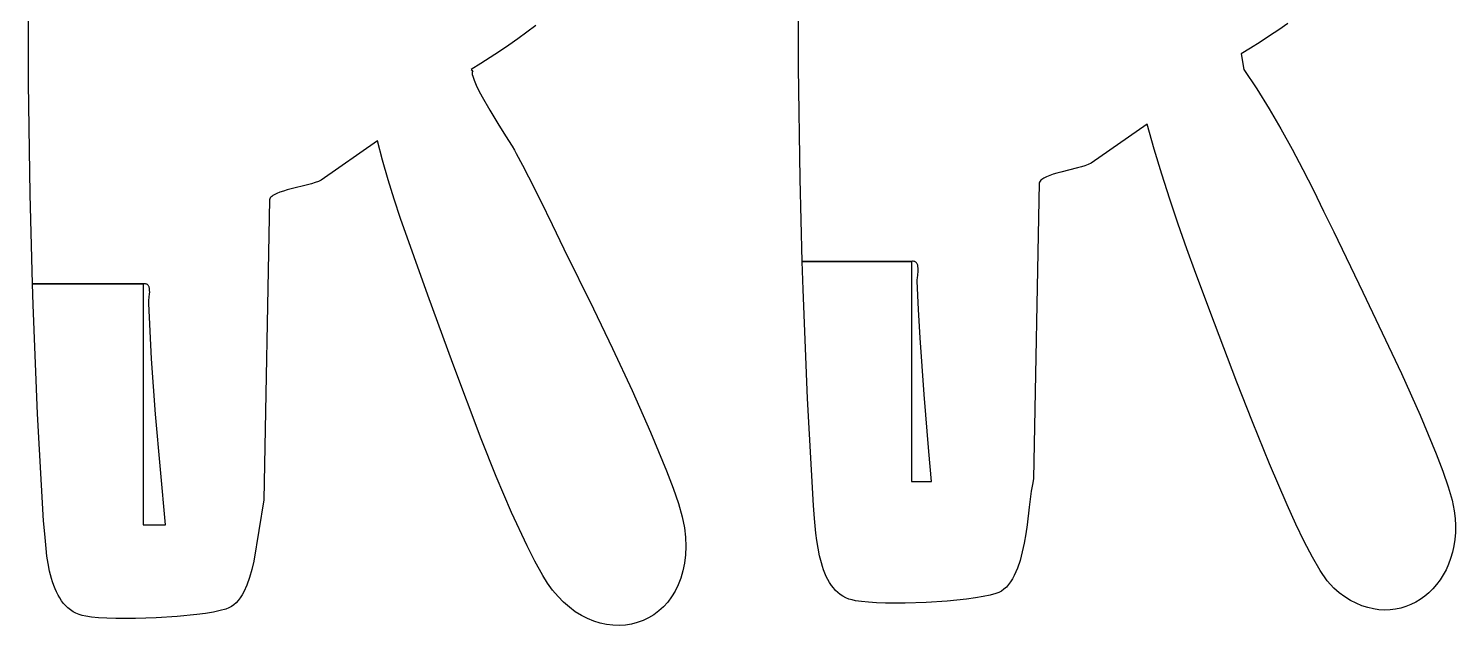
# Model space of a CAD drawing. Extents: x 112 to 210.1, y -77.1 to -34.2.
# Drawn here: x 200.007 to 202.7, y -74.069 to -72.943 of the extents above; entities that cross this region are included whole.
import ezdxf

# ---------------------------------------------------------------- set-up
doc = ezdxf.new("R2010")
doc.units = 0
doc.layers.add('BLACK', color=7, linetype='CONTINUOUS')

msp = doc.modelspace()

# ---------------------------------------------------------------- linework, layer by layer
at = {"layer": 'BLACK', "linetype": 'CONTINUOUS'}
for p, q in [((201.4599, -73.016531), (201.460066, -72.597001)), ((200.007338, -73.045635), (200.007503, -72.626106)), ((202.383327, -72.933062), (202.366098, -72.945093)), ((200.947682, -72.949889), (200.930764, -72.962168)), ((200.964229, -72.937363), (200.947682, -72.949889)), ((202.348621, -72.956875), (202.330958, -72.968409)), ((202.366098, -72.945093), (202.348621, -72.956875)), ((200.896058, -72.98598), (200.878395, -72.997514)), ((200.913535, -72.974198), (200.896058, -72.98598)), ((200.930764, -72.962168), (200.913535, -72.974198)), ((202.313171, -72.979695), (202.295322, -72.990733)), ((202.330958, -72.968409), (202.313171, -72.979695)), ((200.860608, -73.008801), (200.842758, -73.019839)), ((200.878395, -72.997514), (200.860608, -73.008801)), ((202.295322, -72.990733), (202.295323, -72.990734)), ((202.295323, -72.990734), (202.300615, -73.019839)), ((200.842758, -73.019839), (200.845406, -73.022484)), ((200.844672, -73.024254), (200.844438, -73.026563)), ((200.844438, -73.026563), (200.844673, -73.029378)), ((200.845406, -73.022484), (200.844672, -73.024254)), ((200.844673, -73.029378), (200.845349, -73.032665)), ((200.845349, -73.032665), (200.847912, -73.040518)), ((200.847912, -73.040518), (200.851897, -73.049852)), ((201.463042, -73.226544), (201.4599, -73.016531)), ((202.300615, -73.019839), (202.32482, -73.056792)), ((200.010479, -73.255648), (200.007338, -73.045635)), ((200.851897, -73.049852), (200.857075, -73.060396)), ((200.857075, -73.060396), (200.863219, -73.071877)), ((202.32482, -73.056792), (202.347909, -73.094211)), ((200.863219, -73.071877), (200.877487, -73.096568)), ((202.347909, -73.094211), (202.370006, -73.132064)), ((200.877487, -73.096568), (200.892871, -73.121755)), ((200.892871, -73.121755), (200.907542, -73.145268)), ((200.907542, -73.145268), (200.91967, -73.164936)), ((202.118052, -73.123026), (202.012219, -73.197109)), ((202.131431, -73.170532), (202.118052, -73.123026)), ((202.370006, -73.132064), (202.391234, -73.17032)), ((200.665488, -73.154776), (200.559655, -73.228859)), ((200.675007, -73.191482), (200.665488, -73.154776)), ((200.91967, -73.164936), (200.924209, -73.17265)), ((200.924209, -73.17265), (200.927427, -73.178589)), ((202.145709, -73.217821), (202.131431, -73.170532)), ((202.391234, -73.17032), (202.411719, -73.208948)), ((200.685581, -73.228157), (200.675007, -73.191482)), ((200.927427, -73.178589), (200.939214, -73.200536)), ((200.939214, -73.200536), (200.950785, -73.2227)), ((202.000633, -73.201739), (201.993813, -73.203853)), ((202.006817, -73.199502), (202.000633, -73.201739)), ((202.012219, -73.197109), (202.006817, -73.199502)), ((200.559655, -73.228859), (200.554254, -73.231252)), ((200.697022, -73.26477), (200.685581, -73.228157)), ((200.950785, -73.2227), (200.973398, -73.267555)), ((201.467243, -73.382318), (201.463042, -73.226544)), ((201.917333, -73.229273), (201.916004, -73.230828)), ((201.918964, -73.227784), (201.917333, -73.229273)), ((201.920877, -73.226357), (201.918964, -73.227784)), ((201.923055, -73.224989), (201.920877, -73.226357)), ((201.928131, -73.22241), (201.923055, -73.224989)), ((201.934044, -73.220017), (201.928131, -73.22241)), ((201.940647, -73.21778), (201.934044, -73.220017)), ((201.947793, -73.215666), (201.940647, -73.21778)), ((201.955334, -73.213646), (201.947793, -73.215666)), ((201.986505, -73.205873), (201.955334, -73.213646)), ((201.993813, -73.203853), (201.986505, -73.205873)), ((202.160794, -73.264924), (202.145709, -73.217821)), ((202.411719, -73.208948), (202.431583, -73.247918)), ((200.015036, -73.424651), (200.010479, -73.255648)), ((200.470492, -73.256739), (200.468314, -73.258108)), ((200.475568, -73.25416), (200.470492, -73.256739)), ((200.481481, -73.251768), (200.475568, -73.25416)), ((200.488084, -73.24953), (200.481481, -73.251768)), ((200.495229, -73.247417), (200.488084, -73.24953)), ((200.50277, -73.245396), (200.495229, -73.247417)), ((200.533941, -73.237624), (200.50277, -73.245396)), ((200.54125, -73.235603), (200.533941, -73.237624)), ((200.54807, -73.23349), (200.54125, -73.235603)), ((200.554254, -73.231252), (200.54807, -73.23349)), ((201.914323, -73.234151), (201.903739, -73.792422)), ((201.914994, -73.232453), (201.914323, -73.234151)), ((201.916004, -73.230828), (201.914994, -73.232453)), ((202.431583, -73.247918), (202.450951, -73.287197)), ((200.46176, -73.265901), (200.451176, -73.832109)), ((200.462431, -73.264203), (200.46176, -73.265901)), ((200.46344, -73.262579), (200.462431, -73.264203)), ((200.46477, -73.261024), (200.46344, -73.262579)), ((200.4664, -73.259535), (200.46477, -73.261024)), ((200.468314, -73.258108), (200.4664, -73.259535)), ((200.709145, -73.30129), (200.697022, -73.26477)), ((200.973398, -73.267555), (200.995515, -73.312906)), ((202.176591, -73.311872), (202.160794, -73.264924)), ((200.734694, -73.373926), (200.709145, -73.30129)), ((202.450951, -73.287197), (202.469947, -73.326755)), ((200.995515, -73.312906), (201.017385, -73.358506)), ((202.193009, -73.358696), (202.176591, -73.311872)), ((202.469947, -73.326755), (202.524848, -73.440278)), ((201.017385, -73.358506), (201.073402, -73.472028)), ((202.209954, -73.405427), (202.193009, -73.358696)), ((200.760739, -73.445818), (200.734694, -73.373926)), ((201.468665, -73.435068), (201.467243, -73.382318)), ((201.467243, -73.382318), (201.673552, -73.382318)), ((201.673552, -73.382318), (201.467243, -73.382318)), ((201.675212, -73.382154), (201.673552, -73.382318)), ((201.673552, -73.382318), (201.673552, -73.797984)), ((201.676723, -73.382152), (201.675212, -73.382154)), ((201.678092, -73.382306), (201.676723, -73.382152)), ((201.679324, -73.382607), (201.678092, -73.382306)), ((201.680427, -73.383048), (201.679324, -73.382607)), ((201.681406, -73.38362), (201.680427, -73.383048)), ((201.682268, -73.384316), (201.681406, -73.38362)), ((201.683019, -73.385129), (201.682268, -73.384316)), ((201.683666, -73.38605), (201.683019, -73.385129)), ((201.684214, -73.387072), (201.683666, -73.38605)), ((201.68467, -73.388187), (201.684214, -73.387072)), ((201.68504, -73.389387), (201.68467, -73.388187)), ((201.685331, -73.390665), (201.68504, -73.389387)), ((201.685548, -73.392012), (201.685331, -73.390665)), ((201.685789, -73.394885), (201.685548, -73.392012)), ((201.684136, -73.41936), (201.68422, -73.416734)), ((201.68422, -73.416734), (201.684441, -73.413861)), ((201.684441, -73.413861), (201.685086, -73.407619)), ((201.685086, -73.407619), (201.68567, -73.401128)), ((201.68567, -73.401128), (201.685813, -73.397945)), ((201.685813, -73.397945), (201.685789, -73.394885)), ((202.245053, -73.498734), (202.209954, -73.405427)), ((200.016102, -73.464173), (200.015036, -73.424651)), ((200.015036, -73.424651), (200.223634, -73.424651)), ((200.223634, -73.424651), (200.015036, -73.424651)), ((200.225294, -73.424487), (200.223634, -73.424651)), ((200.223634, -73.424651), (200.223635, -73.424651)), ((200.223635, -73.424651), (200.223635, -73.879734)), ((200.226806, -73.424486), (200.225294, -73.424487)), ((200.228174, -73.424639), (200.226806, -73.424486)), ((200.229407, -73.42494), (200.228174, -73.424639)), ((200.23051, -73.425381), (200.229407, -73.42494)), ((200.231489, -73.425953), (200.23051, -73.425381)), ((200.232351, -73.42665), (200.231489, -73.425953)), ((200.233102, -73.427462), (200.232351, -73.42665)), ((200.233748, -73.428384), (200.233102, -73.427462)), ((200.234296, -73.429405), (200.233748, -73.428384)), ((200.234752, -73.43052), (200.234296, -73.429405)), ((200.235122, -73.431721), (200.234752, -73.43052)), ((200.235413, -73.432998), (200.235122, -73.431721)), ((200.235169, -73.449952), (200.235753, -73.443462)), ((200.235631, -73.434346), (200.235413, -73.432998)), ((200.235872, -73.437219), (200.235631, -73.434346)), ((200.235753, -73.443462), (200.235896, -73.440278)), ((200.235896, -73.440278), (200.235872, -73.437219)), ((200.808033, -73.575009), (200.760739, -73.445818)), ((201.477016, -73.640865), (201.468665, -73.435068)), ((201.686477, -73.472938), (201.684136, -73.41936)), ((202.524848, -73.440278), (202.597609, -73.593984)), ((200.024453, -73.669969), (200.016102, -73.464173)), ((200.234218, -73.461693), (200.234303, -73.459068)), ((200.236559, -73.514165), (200.234218, -73.461693)), ((200.234303, -73.459068), (200.234523, -73.456195)), ((200.234523, -73.456195), (200.235169, -73.449952)), ((201.073402, -73.472028), (201.109147, -73.546494)), ((201.689469, -73.526516), (201.686477, -73.472938)), ((202.287261, -73.610355), (202.245053, -73.498734)), ((200.239551, -73.566452), (200.236559, -73.514165)), ((201.697034, -73.633672), (201.689469, -73.526516)), ((201.109147, -73.546494), (201.146038, -73.625735)), ((200.247117, -73.670714), (200.239551, -73.566452)), ((200.861281, -73.717347), (200.808033, -73.575009)), ((202.597609, -73.593984), (202.632935, -73.672729)), ((201.146038, -73.625735), (201.18107, -73.704479)), ((201.706088, -73.740828), (201.697034, -73.633672)), ((202.316443, -73.685328), (202.287261, -73.610355)), ((201.488343, -73.842692), (201.477016, -73.640865)), ((200.03578, -73.871797), (200.024453, -73.669969)), ((200.256171, -73.774976), (200.247117, -73.670714)), ((202.34857, -73.764641), (202.316443, -73.685328)), ((202.632935, -73.672729), (202.663424, -73.745706)), ((201.18107, -73.704479), (201.211233, -73.777457)), ((200.889517, -73.788252), (200.861281, -73.717347)), ((201.711314, -73.797984), (201.706088, -73.740828)), ((202.381813, -73.841969), (202.34857, -73.764641)), ((202.663424, -73.745706), (202.675886, -73.778385)), ((200.265969, -73.879734), (200.256171, -73.774976)), ((200.918497, -73.856212), (200.889517, -73.788252)), ((201.211233, -73.777457), (201.22355, -73.810135)), ((201.903739, -73.792422), (201.901425, -73.803375)), ((202.675886, -73.778385), (202.685976, -73.807646)), ((201.22355, -73.810135), (201.233522, -73.839396)), ((201.673552, -73.797984), (201.711314, -73.797984)), ((201.899368, -73.816177), (201.895554, -73.846041)), ((201.901425, -73.803375), (201.899368, -73.816177)), ((202.685976, -73.807646), (202.693306, -73.832829)), ((200.451176, -73.832109), (200.432325, -73.948195)), ((201.233522, -73.839396), (201.240772, -73.864579)), ((201.490343, -73.867461), (201.488343, -73.842692)), ((201.895554, -73.846041), (201.891368, -73.87944)), ((202.398282, -73.877913), (202.381813, -73.841969)), ((202.693306, -73.832829), (202.697489, -73.853276)), ((200.03778, -73.896565), (200.03578, -73.871797)), ((200.947973, -73.919148), (200.918497, -73.856212)), ((201.240772, -73.864579), (201.244927, -73.885026)), ((201.492932, -73.894989), (201.490343, -73.867461)), ((202.697489, -73.853276), (202.699014, -73.867248)), ((202.699014, -73.867248), (202.699643, -73.880868)), ((200.040369, -73.924093), (200.03778, -73.896565)), ((200.223635, -73.879734), (200.265969, -73.879734)), ((201.244927, -73.885026), (201.246751, -73.902969)), ((201.246751, -73.902969), (201.247303, -73.920075)), ((201.494709, -73.909255), (201.492932, -73.894989)), ((201.888845, -73.89666), (201.88588, -73.913799)), ((201.891368, -73.87944), (201.888845, -73.89666)), ((202.414343, -73.910988), (202.398282, -73.877913)), ((202.699409, -73.894112), (202.698347, -73.906952)), ((202.699643, -73.880868), (202.699409, -73.894112)), ((200.042146, -73.938359), (200.040369, -73.924093)), ((200.96282, -73.948084), (200.947973, -73.919148)), ((201.247303, -73.920075), (201.246645, -73.936332)), ((201.496948, -73.923571), (201.494709, -73.909255)), ((201.499752, -73.937724), (201.496948, -73.923571)), ((201.882357, -73.930535), (201.87816, -73.946547)), ((201.88588, -73.913799), (201.882357, -73.930535)), ((202.429769, -73.940405), (202.414343, -73.910988)), ((202.696491, -73.919365), (202.693873, -73.931324)), ((202.698347, -73.906952), (202.696491, -73.919365)), ((200.044384, -73.952676), (200.042146, -73.938359)), ((200.047188, -73.966829), (200.044384, -73.952676)), ((200.432325, -73.948195), (200.428695, -73.963945)), ((200.977698, -73.974985), (200.96282, -73.948084)), ((201.244839, -73.951725), (201.241945, -73.96624)), ((201.246645, -73.936332), (201.244839, -73.951725)), ((201.503226, -73.951502), (201.499752, -73.937724)), ((201.505248, -73.958183), (201.503226, -73.951502)), ((201.87816, -73.946547), (201.873171, -73.961511)), ((202.444331, -73.965373), (202.429769, -73.940405)), ((202.686493, -73.953777), (202.681797, -73.964219)), ((202.690529, -73.942803), (202.686493, -73.953777)), ((202.693873, -73.931324), (202.690529, -73.942803)), ((200.050663, -73.980607), (200.047188, -73.966829)), ((200.052684, -73.987288), (200.050663, -73.980607)), ((200.424434, -73.979), (200.419436, -73.993071)), ((200.428695, -73.963945), (200.424434, -73.979)), ((200.986687, -73.989483), (200.977698, -73.974985)), ((201.238026, -73.979864), (201.233142, -73.992581)), ((201.241945, -73.96624), (201.238026, -73.979864)), ((201.507476, -73.96469), (201.505248, -73.958183)), ((201.509924, -73.970997), (201.507476, -73.96469)), ((201.512606, -73.977076), (201.509924, -73.970997)), ((201.515533, -73.982902), (201.512606, -73.977076)), ((201.51872, -73.988447), (201.515533, -73.982902)), ((201.863952, -73.981293), (201.860358, -73.987015)), ((201.867276, -73.975108), (201.863952, -73.981293)), ((201.873171, -73.961511), (201.867276, -73.975108)), ((202.4578, -73.9851), (202.444331, -73.965373)), ((202.670565, -73.983409), (202.664096, -73.992105)), ((202.676477, -73.974105), (202.670565, -73.983409)), ((202.681797, -73.964219), (202.676477, -73.974105)), ((200.054913, -73.993795), (200.052684, -73.987288)), ((200.057361, -74.000102), (200.054913, -73.993795)), ((200.060042, -74.006181), (200.057361, -74.000102)), ((200.062969, -74.012007), (200.060042, -74.006181)), ((200.413597, -74.005866), (200.410329, -74.011695)), ((200.419436, -73.993071), (200.413597, -74.005866)), ((200.99625, -74.002723), (200.986687, -73.989483)), ((201.006326, -74.01472), (200.99625, -74.002723)), ((201.227356, -74.004378), (201.220729, -74.015241)), ((201.233142, -73.992581), (201.227356, -74.004378)), ((201.522178, -73.993685), (201.51872, -73.988447)), ((201.525923, -73.998589), (201.522178, -73.993685)), ((201.529965, -74.003133), (201.525923, -73.998589)), ((201.534319, -74.00729), (201.529965, -74.003133)), ((201.538998, -74.011033), (201.534319, -74.00729)), ((201.544015, -74.014335), (201.538998, -74.011033)), ((201.832301, -74.00938), (201.821627, -74.012261)), ((201.837823, -74.007278), (201.832301, -74.00938)), ((201.842987, -74.004472), (201.837823, -74.007278)), ((201.847808, -74.001003), (201.842987, -74.004472)), ((201.8523, -73.99691), (201.847808, -74.001003)), ((201.856479, -73.992234), (201.8523, -73.99691)), ((201.860358, -73.987015), (201.856479, -73.992234)), ((202.469947, -73.998797), (202.4578, -73.9851)), ((202.480437, -74.007653), (202.469947, -73.998797)), ((202.491048, -74.015388), (202.480437, -74.007653)), ((202.649623, -74.00757), (202.641686, -74.014287)), ((202.657104, -74.000167), (202.649623, -74.00757)), ((202.664096, -73.992105), (202.657104, -74.000167)), ((200.066156, -74.017552), (200.062969, -74.012007)), ((200.069615, -74.02279), (200.066156, -74.017552)), ((200.073359, -74.027694), (200.069615, -74.02279)), ((200.077402, -74.032238), (200.073359, -74.027694)), ((200.081756, -74.036395), (200.077402, -74.032238)), ((200.086435, -74.040138), (200.081756, -74.036395)), ((200.385027, -74.036414), (200.379739, -74.038485)), ((200.389988, -74.033696), (200.385027, -74.036414)), ((200.394634, -74.03037), (200.389988, -74.033696)), ((200.398978, -74.02647), (200.394634, -74.03037)), ((200.403033, -74.022033), (200.398978, -74.02647)), ((200.406813, -74.017096), (200.403033, -74.022033)), ((200.410329, -74.011695), (200.406813, -74.017096)), ((201.016853, -74.025488), (201.006326, -74.01472)), ((201.027769, -74.035041), (201.016853, -74.025488)), ((201.039013, -74.043393), (201.027769, -74.035041)), ((201.205199, -74.03411), (201.196418, -74.042087)), ((201.213323, -74.025157), (201.205199, -74.03411)), ((201.220729, -74.015241), (201.213323, -74.025157)), ((201.549382, -74.017171), (201.544015, -74.014335)), ((201.555113, -74.019513), (201.549382, -74.017171)), ((201.561221, -74.021334), (201.555113, -74.019513)), ((201.567719, -74.022609), (201.561221, -74.021334)), ((201.578858, -74.024379), (201.567719, -74.022609)), ((201.592218, -74.02573), (201.578858, -74.024379)), ((201.607478, -74.026678), (201.592218, -74.02573)), ((201.624315, -74.027239), (201.607478, -74.026678)), ((201.661434, -74.02726), (201.624315, -74.027239)), ((201.701002, -74.025916), (201.661434, -74.02726)), ((201.740447, -74.023332), (201.701002, -74.025916)), ((201.777194, -74.019632), (201.740447, -74.023332)), ((201.793752, -74.017402), (201.777194, -74.019632)), ((201.80867, -74.01494), (201.793752, -74.017402)), ((201.821627, -74.012261), (201.80867, -74.01494)), ((202.501746, -74.022027), (202.491048, -74.015388)), ((202.512498, -74.027596), (202.501746, -74.022027)), ((202.523269, -74.032121), (202.512498, -74.027596)), ((202.534025, -74.035626), (202.523269, -74.032121)), ((202.544733, -74.038138), (202.534025, -74.035626)), ((202.555358, -74.039683), (202.544733, -74.038138)), ((202.596359, -74.036702), (202.586402, -74.03877)), ((202.606064, -74.033794), (202.596359, -74.036702)), ((202.615483, -74.030074), (202.606064, -74.033794)), ((202.624582, -74.025565), (202.615483, -74.030074)), ((202.633328, -74.020294), (202.624582, -74.025565)), ((202.641686, -74.014287), (202.633328, -74.020294)), ((200.091451, -74.04344), (200.086435, -74.040138)), ((200.096818, -74.046276), (200.091451, -74.04344)), ((200.102549, -74.048618), (200.096818, -74.046276)), ((200.108657, -74.050439), (200.102549, -74.048618)), ((200.115155, -74.051714), (200.108657, -74.050439)), ((200.126294, -74.053484), (200.115155, -74.051714)), ((200.139655, -74.054835), (200.126294, -74.053484)), ((200.154914, -74.055783), (200.139655, -74.054835)), ((200.171751, -74.056344), (200.154914, -74.055783)), ((200.20887, -74.056365), (200.171751, -74.056344)), ((200.248439, -74.055021), (200.20887, -74.056365)), ((200.287884, -74.052437), (200.248439, -74.055021)), ((200.324631, -74.048737), (200.287884, -74.052437)), ((200.341188, -74.046508), (200.324631, -74.048737)), ((200.356107, -74.044045), (200.341188, -74.046508)), ((200.369064, -74.041366), (200.356107, -74.044045)), ((200.379739, -74.038485), (200.369064, -74.041366)), ((201.050524, -74.050559), (201.039013, -74.043393)), ((201.06224, -74.056551), (201.050524, -74.050559)), ((201.074099, -74.061384), (201.06224, -74.056551)), ((201.08604, -74.065073), (201.074099, -74.061384)), ((201.098001, -74.067631), (201.08604, -74.065073)), ((201.15596, -74.063951), (201.14482, -74.066836)), ((201.166752, -74.060019), (201.15596, -74.063951)), ((201.177133, -74.055055), (201.166752, -74.060019)), ((201.187042, -74.049073), (201.177133, -74.055055)), ((201.196418, -74.042087), (201.187042, -74.049073)), ((202.565868, -74.040286), (202.555358, -74.039683)), ((202.576227, -74.039973), (202.565868, -74.040286)), ((202.586402, -74.03877), (202.576227, -74.039973)), ((201.109922, -74.069072), (201.098001, -74.067631)), ((201.121739, -74.069411), (201.109922, -74.069072)), ((201.133392, -74.068661), (201.121739, -74.069411)), ((201.14482, -74.066836), (201.133392, -74.068661))]:
    msp.add_line(p, q, dxfattribs=at)

doc.saveas('drawing.dxf')
